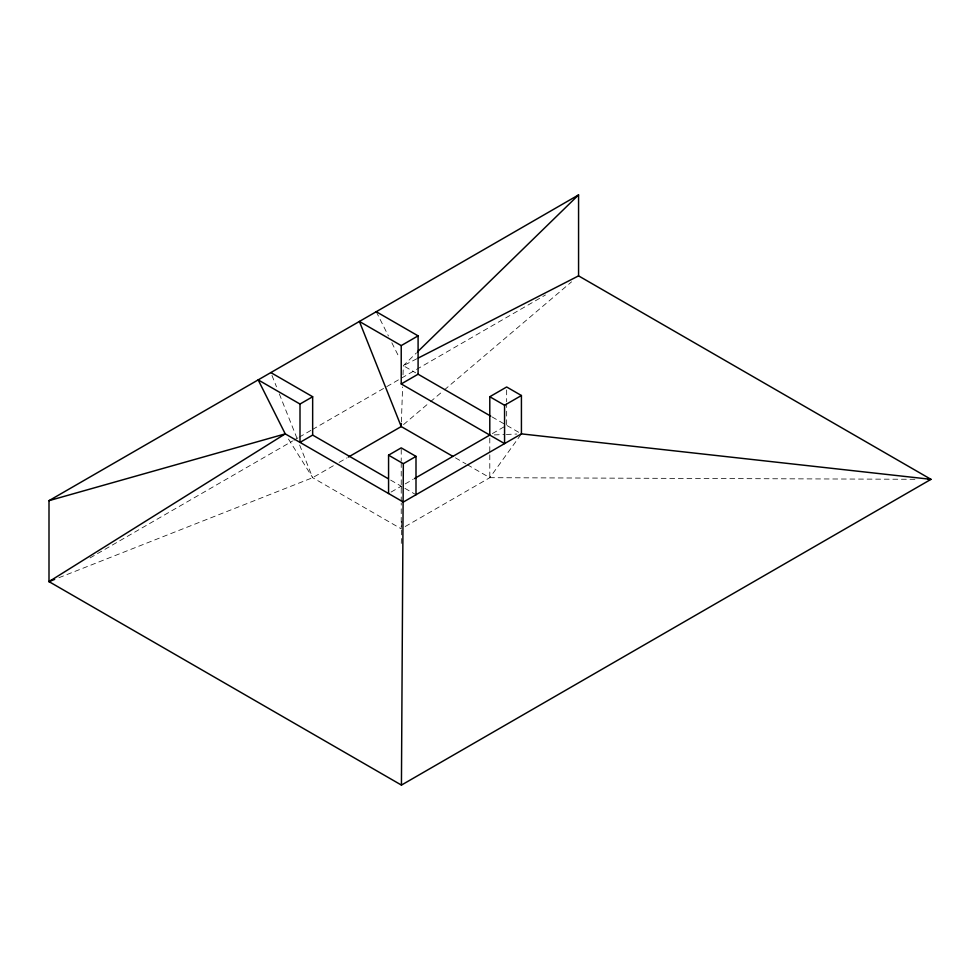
<?xml version="1.0" encoding="UTF-8"?>
<svg xmlns="http://www.w3.org/2000/svg" width="980" height="980" viewBox="0 0 980 980"><rect width="100%" height="100%" fill="white"/><g stroke="black" fill="none" stroke-linecap="round" stroke-linejoin="round"><path stroke-width="0.73" stroke-dasharray="4.9 3.68" d="M401.384 421.988L402.596 386.99M403.013 374.813L403.331 365.687L416.476 352.886M401.812 521.385L401.237 545.603M405.193 526.542L489.792 477.689L520.552 435.083M403.564 424.573L429.228 402.768M430.392 401.776L443.23 390.873M444.393 389.881L571.573 281.824M90.038 557.926L292.604 440.976M293.927 440.216L297.896 437.913M299.219 437.154L311.138 430.269M312.461 429.51L545.468 294.98M58.923 577.71L312.657 477.689L333.812 465.476M339.092 462.425L347.03 457.844M391.106 492.058L401.224 486.215L401.8 490.527M405.193 483.924L413.131 479.343M492.389 433.577L506.66 425.345L506.66 403.221M416.916 358.729L403.331 365.687L415.63 372.792M494.312 434.912L504.859 434.507M506.366 434.446L516.901 434.042M467.325 464.716L489.792 477.689L915.736 479.294M492.119 416.953L518.959 432.45M455.43 457.844L466.002 463.957M390.652 480.102L401.224 486.215M404.924 488.346L415.998 494.741M288.463 439.028L312.657 477.689L401.224 528.832L401.224 502.948M376.259 311.714L388.448 336.005M391.829 342.743L399.276 357.59M271.962 375.413L276.483 386.782M279.312 393.887L296.83 437.913M299.66 445.018L312.657 477.689M506.66 389.942L506.66 401.739M489.792 438.121L489.792 453.336M489.792 454.867L489.792 477.689M401.224 449.342L401.224 461.139M401.224 462.609L401.224 501.429"/><path stroke-width="1.47" d="M401.433 785.09L931 479.343L578.568 275.87L578.568 194.91L49 500.658L49 581.618L401.433 785.09L403.331 463.699L388.57 455.173L388.57 493.528M401.335 423.519L401.224 426.557L348.353 457.084M417.566 351.808L578.568 194.91M54.672 579.388L49 581.618L285.241 433.871L403.331 502.054L521.421 433.871L931 479.343L927.95 479.33M49 500.658L285.241 433.871L258.169 379.885L300.003 404.042L312.657 396.729L312.657 435.083L388.007 478.583M452.785 456.325L401.224 426.557L359.403 321.44L401.224 345.597L418.093 335.858L418.093 374.213L490.796 416.182M49 581.618L51.646 580.087M312.657 435.083L300.003 442.384L300.003 404.042M401.224 345.597L401.224 383.94L418.093 374.213M388.57 455.173L401.224 447.86L415.998 456.386L415.998 494.741M414.442 478.583L489.792 435.083L489.792 396.729L506.66 386.99L521.421 395.516L521.421 433.871M403.331 463.699L415.998 456.386M489.792 396.729L504.565 405.255L521.421 395.516M418.276 358.031L578.568 275.87M376.259 311.714L418.093 335.858M401.224 383.94L504.565 443.609L504.565 405.255M270.835 372.584L312.657 396.729"/></g></svg>
